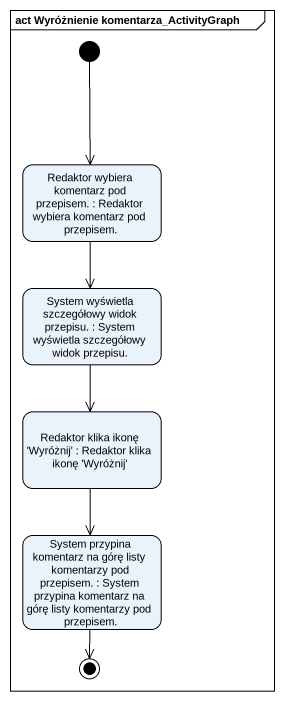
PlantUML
@startuml
mainframe act Wyróżnienie komentarza_ActivityGraph
hide empty description
state "Redaktor wybiera komentarz pod przepisem. : Redaktor wybiera komentarz pod przepisem." as Redaktor_wybiera_komentarz
state "System wyświetla szczegółowy widok przepisu. : System wyświetla szczegółowy widok przepisu." as System_wyświetla
state "Redaktor klika ikonę 'Wyróżnij' : Redaktor klika ikonę 'Wyróżnij'" as Redaktor_klika_ikonę
state "System przypina komentarz na górę listy komentarzy pod przepisem. : System przypina komentarz na górę listy komentarzy pod przepisem." as System_przypina_komentarz
[*] --> Redaktor_wybiera_komentarz
Redaktor_wybiera_komentarz --> System_wyświetla
System_wyświetla --> Redaktor_klika_ikonę
Redaktor_klika_ikonę --> System_przypina_komentarz
System_przypina_komentarz --> [*]
@enduml
